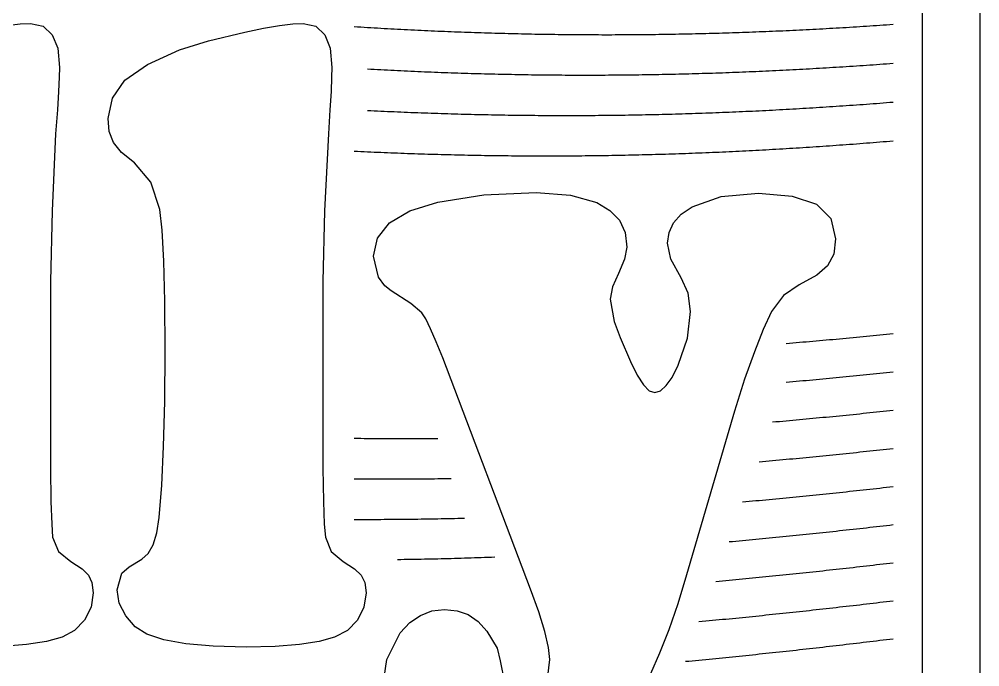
# Model space of a CAD drawing. Header units: millimetres. Extents: x 7 to 193, y 7 to 313.
# Drawn here: x 126.4 to 193, y 59.9 to 104.8 of the extents above; entities that cross this region are included whole.
import ezdxf

# ---------------------------------------------------------------- set-up
doc = ezdxf.new("R2010")
doc.units = ezdxf.units.MM
doc.layers.add('STUDY_GUIDES', color=7, linetype='Continuous')
doc.layers.add('STUDY_LETTER_BOUNDARY', color=7, linetype='Continuous')

msp = doc.modelspace()

# ---------------------------------------------------------------- linework, layer by layer
at = {"layer": 'STUDY_GUIDES'}
for points in [[(193, 301), (193, 19)], [(189, 300), (189, 20)], [(149.648, 104.2622), (149.88, 104.2477), (150.112, 104.2333), (150.344, 104.2192), (150.576, 104.2052), (150.808, 104.1914), (151.04, 104.1778), (151.272, 104.1644), (151.504, 104.1511), (151.736, 104.138), (151.968, 104.1251), (152.2, 104.1124), (152.432, 104.0999), (152.664, 104.0876), (152.896, 104.0754), (153.128, 104.0635), (153.36, 104.0517), (153.592, 104.0401), (153.824, 104.0287), (154.056, 104.0175), (154.288, 104.0064), (154.52, 103.9956), (154.752, 103.9849), (154.984, 103.9745), (155.216, 103.9642), (155.448, 103.9541), (155.68, 103.9442), (155.912, 103.9345), (156.144, 103.925), (156.376, 103.9157), (156.608, 103.9065), (156.84, 103.8976), (157.072, 103.8889), (157.304, 103.8803), (157.536, 103.872), (157.768, 103.8638), (158, 103.8558), (158.232, 103.8481), (158.464, 103.8405), (158.696, 103.8331), (158.928, 103.8259), (159.16, 103.8189), (159.392, 103.8121), (159.624, 103.8056), (159.856, 103.7992), (160.088, 103.793), (160.32, 103.787), (160.552, 103.7812), (160.784, 103.7756), (161.016, 103.7702), (161.248, 103.7649), (161.48, 103.7599), (161.712, 103.7551), (161.944, 103.7505), (162.176, 103.7461), (162.408, 103.7419), (162.64, 103.7379), (162.872, 103.7341), (163.104, 103.7305), (163.336, 103.7271), (163.568, 103.7239), (163.8, 103.7209), (164.032, 103.7181), (164.264, 103.7155), (164.496, 103.7131), (164.728, 103.7109), (164.96, 103.7089), (165.192, 103.7071), (165.424, 103.7055), (165.656, 103.7041), (165.888, 103.7029), (166.12, 103.7019), (166.352, 103.7012), (166.584, 103.7006), (166.816, 103.7002), (167.048, 103.7), (167.28, 103.7), (167.512, 103.7003), (167.744, 103.7007), (167.976, 103.7013), (168.208, 103.7022), (168.44, 103.7032), (168.672, 103.7044), (168.904, 103.7059), (169.136, 103.7075), (169.368, 103.7093), (169.6, 103.7114), (169.832, 103.7136), (170.064, 103.7161), (170.296, 103.7187), (170.528, 103.7216), (170.76, 103.7246), (170.992, 103.7279), (171.224, 103.7313), (171.456, 103.735), (171.688, 103.7388), (171.92, 103.7429), (172.152, 103.7472), (172.384, 103.7516), (172.616, 103.7563), (172.848, 103.7611), (173.08, 103.7662), (173.312, 103.7714), (173.544, 103.7769), (173.776, 103.7825), (174.008, 103.7884), (174.24, 103.7944), (174.472, 103.8007), (174.704, 103.8071), (174.936, 103.8137), (175.168, 103.8206), (175.4, 103.8276), (175.632, 103.8348), (175.864, 103.8423), (176.096, 103.8499), (176.328, 103.8577), (176.56, 103.8657), (176.792, 103.8739), (177.024, 103.8823), (177.256, 103.8909), (177.488, 103.8997), (177.72, 103.9087), (177.952, 103.9179), (178.184, 103.9272), (178.416, 103.9368), (178.648, 103.9465), (178.88, 103.9565), (179.112, 103.9666), (179.344, 103.9769), (179.576, 103.9875), (179.808, 103.9982), (180.04, 104.009), (180.272, 104.0201), (180.504, 104.0314), (180.736, 104.0428), (180.968, 104.0545), (181.2, 104.0663), (181.432, 104.0783), (181.664, 104.0905), (181.896, 104.1029), (182.128, 104.1155), (182.36, 104.1282), (182.592, 104.1411), (182.824, 104.1543), (183.056, 104.1675), (183.288, 104.181), (183.52, 104.1947), (183.752, 104.2085), (183.984, 104.2225), (184.216, 104.2367), (184.448, 104.2511), (184.68, 104.2657), (184.912, 104.2804), (185.144, 104.2953), (185.376, 104.3104), (185.608, 104.3256), (185.84, 104.341), (186.072, 104.3566), (186.304, 104.3724), (186.536, 104.3884), (186.768, 104.4045), (187, 104.4208)], [(150.576, 101.3255), (150.808, 101.3128), (151.04, 101.3003), (151.272, 101.288), (151.504, 101.2758), (151.736, 101.2638), (151.968, 101.2521), (152.2, 101.2404), (152.432, 101.229), (152.664, 101.2178), (152.896, 101.2068), (153.128, 101.1959), (153.36, 101.1853), (153.592, 101.1748), (153.824, 101.1645), (154.056, 101.1544), (154.288, 101.1445), (154.52, 101.1348), (154.752, 101.1253), (154.984, 101.116), (155.216, 101.1068), (155.448, 101.0979), (155.68, 101.0891), (155.912, 101.0806), (156.144, 101.0722), (156.376, 101.064), (156.608, 101.0561), (156.84, 101.0483), (157.072, 101.0407), (157.304, 101.0333), (157.536, 101.0261), (157.768, 101.0192), (158, 101.0124), (158.232, 101.0058), (158.464, 100.9994), (158.696, 100.9932), (158.928, 100.9871), (159.16, 100.9813), (159.392, 100.9757), (159.624, 100.9703), (159.856, 100.9651), (160.088, 100.9601), (160.32, 100.9553), (160.552, 100.9507), (160.784, 100.9463), (161.016, 100.942), (161.248, 100.938), (161.48, 100.9342), (161.712, 100.9306), (161.944, 100.9272), (162.176, 100.924), (162.408, 100.921), (162.64, 100.9182), (162.872, 100.9156), (163.104, 100.9132), (163.336, 100.911), (163.568, 100.909), (163.8, 100.9071), (164.032, 100.9056), (164.264, 100.9042), (164.496, 100.903), (164.728, 100.902), (164.96, 100.9012), (165.192, 100.9006), (165.424, 100.9002), (165.656, 100.9), (165.888, 100.9), (166.12, 100.9003), (166.352, 100.9007), (166.584, 100.9013), (166.816, 100.9021), (167.048, 100.9032), (167.28, 100.9044), (167.512, 100.9058), (167.744, 100.9075), (167.976, 100.9093), (168.208, 100.9113), (168.44, 100.9136), (168.672, 100.916), (168.904, 100.9186), (169.136, 100.9215), (169.368, 100.9245), (169.6, 100.9278), (169.832, 100.9312), (170.064, 100.9349), (170.296, 100.9387), (170.528, 100.9428), (170.76, 100.947), (170.992, 100.9515), (171.224, 100.9561), (171.456, 100.961), (171.688, 100.966), (171.92, 100.9713), (172.152, 100.9767), (172.384, 100.9823), (172.616, 100.9882), (172.848, 100.9942), (173.08, 101.0005), (173.312, 101.0069), (173.544, 101.0135), (173.776, 101.0204), (174.008, 101.0274), (174.24, 101.0346), (174.472, 101.042), (174.704, 101.0497), (174.936, 101.0575), (175.168, 101.0655), (175.4, 101.0737), (175.632, 101.0821), (175.864, 101.0907), (176.096, 101.0994), (176.328, 101.1084), (176.56, 101.1176), (176.792, 101.1269), (177.024, 101.1365), (177.256, 101.1462), (177.488, 101.1562), (177.72, 101.1663), (177.952, 101.1766), (178.184, 101.1871), (178.416, 101.1978), (178.648, 101.2087), (178.88, 101.2198), (179.112, 101.231), (179.344, 101.2425), (179.576, 101.2541), (179.808, 101.2659), (180.04, 101.2779), (180.272, 101.2901), (180.504, 101.3025), (180.736, 101.3151), (180.968, 101.3278), (181.2, 101.3407), (181.432, 101.3538), (181.664, 101.3671), (181.896, 101.3806), (182.128, 101.3942), (182.36, 101.4081), (182.592, 101.4221), (182.824, 101.4363), (183.056, 101.4506), (183.288, 101.4652), (183.52, 101.4799), (183.752, 101.4948), (183.984, 101.5099), (184.216, 101.5251), (184.448, 101.5406), (184.68, 101.5561), (184.912, 101.5719), (185.144, 101.5879), (185.376, 101.604), (185.608, 101.6202), (185.84, 101.6367), (186.072, 101.6533), (186.304, 101.6701), (186.536, 101.6871), (186.768, 101.7042), (187, 101.7215)], [(150.576, 98.4524), (150.808, 98.4408), (151.04, 98.4294), (151.272, 98.4182), (151.504, 98.4071), (151.736, 98.3963), (151.968, 98.3856), (152.2, 98.3751), (152.432, 98.3648), (152.664, 98.3547), (152.896, 98.3448), (153.128, 98.3351), (153.36, 98.3256), (153.592, 98.3162), (153.824, 98.3071), (154.056, 98.2982), (154.288, 98.2894), (154.52, 98.2808), (154.752, 98.2725), (154.984, 98.2643), (155.216, 98.2563), (155.448, 98.2485), (155.68, 98.241), (155.912, 98.2336), (156.144, 98.2264), (156.376, 98.2194), (156.608, 98.2126), (156.84, 98.206), (157.072, 98.1996), (157.304, 98.1933), (157.536, 98.1873), (157.768, 98.1815), (158, 98.1759), (158.232, 98.1705), (158.464, 98.1653), (158.696, 98.1603), (158.928, 98.1554), (159.16, 98.1508), (159.392, 98.1464), (159.624, 98.1422), (159.856, 98.1382), (160.088, 98.1343), (160.32, 98.1307), (160.552, 98.1273), (160.784, 98.1241), (161.016, 98.1211), (161.248, 98.1183), (161.48, 98.1156), (161.712, 98.1132), (161.944, 98.111), (162.176, 98.109), (162.408, 98.1072), (162.64, 98.1056), (162.872, 98.1042), (163.104, 98.103), (163.336, 98.102), (163.568, 98.1012), (163.8, 98.1006), (164.032, 98.1002), (164.264, 98.1), (164.496, 98.1), (164.728, 98.1002), (164.96, 98.1007), (165.192, 98.1013), (165.424, 98.1021), (165.656, 98.1031), (165.888, 98.1043), (166.12, 98.1058), (166.352, 98.1074), (166.584, 98.1092), (166.816, 98.1113), (167.048, 98.1135), (167.28, 98.1159), (167.512, 98.1186), (167.744, 98.1214), (167.976, 98.1244), (168.208, 98.1277), (168.44, 98.1311), (168.672, 98.1348), (168.904, 98.1386), (169.136, 98.1426), (169.368, 98.1469), (169.6, 98.1513), (169.832, 98.156), (170.064, 98.1608), (170.296, 98.1658), (170.528, 98.1711), (170.76, 98.1765), (170.992, 98.1822), (171.224, 98.188), (171.456, 98.194), (171.688, 98.2003), (171.92, 98.2067), (172.152, 98.2133), (172.384, 98.2201), (172.616, 98.2272), (172.848, 98.2344), (173.08, 98.2418), (173.312, 98.2494), (173.544, 98.2572), (173.776, 98.2652), (174.008, 98.2734), (174.24, 98.2818), (174.472, 98.2904), (174.704, 98.2992), (174.936, 98.3081), (175.168, 98.3173), (175.4, 98.3266), (175.632, 98.3362), (175.864, 98.3459), (176.096, 98.3559), (176.328, 98.366), (176.56, 98.3763), (176.792, 98.3868), (177.024, 98.3975), (177.256, 98.4083), (177.488, 98.4194), (177.72, 98.4307), (177.952, 98.4421), (178.184, 98.4537), (178.416, 98.4656), (178.648, 98.4775), (178.88, 98.4897), (179.112, 98.5021), (179.344, 98.5147), (179.576, 98.5274), (179.808, 98.5403), (180.04, 98.5534), (180.272, 98.5667), (180.504, 98.5802), (180.736, 98.5938), (180.968, 98.6076), (181.2, 98.6216), (181.432, 98.6358), (181.664, 98.6502), (181.896, 98.6647), (182.128, 98.6794), (182.36, 98.6943), (182.592, 98.7094), (182.824, 98.7246), (183.056, 98.7401), (183.288, 98.7557), (183.52, 98.7714), (183.752, 98.7873), (183.984, 98.8035), (184.216, 98.8197), (184.448, 98.8362), (184.68, 98.8528), (184.912, 98.8696), (185.144, 98.8865), (185.376, 98.9036), (185.608, 98.9209), (185.84, 98.9384), (186.072, 98.956), (186.304, 98.9738), (186.536, 98.9917), (186.768, 99.0098), (187, 99.0281)], [(149.648, 95.6298), (149.88, 95.6185), (150.112, 95.6075), (150.344, 95.5966), (150.576, 95.5859), (150.808, 95.5754), (151.04, 95.5651), (151.272, 95.555), (151.504, 95.5451), (151.736, 95.5354), (151.968, 95.5259), (152.2, 95.5165), (152.432, 95.5074), (152.664, 95.4984), (152.896, 95.4897), (153.128, 95.4811), (153.36, 95.4727), (153.592, 95.4646), (153.824, 95.4566), (154.056, 95.4488), (154.288, 95.4412), (154.52, 95.4338), (154.752, 95.4266), (154.984, 95.4196), (155.216, 95.4128), (155.448, 95.4062), (155.68, 95.3998), (155.912, 95.3935), (156.144, 95.3875), (156.376, 95.3817), (156.608, 95.3761), (156.84, 95.3707), (157.072, 95.3654), (157.304, 95.3604), (157.536, 95.3556), (157.768, 95.351), (158, 95.3465), (158.232, 95.3423), (158.464, 95.3383), (158.696, 95.3345), (158.928, 95.3308), (159.16, 95.3274), (159.392, 95.3242), (159.624, 95.3212), (159.856, 95.3183), (160.088, 95.3157), (160.32, 95.3133), (160.552, 95.3111), (160.784, 95.3091), (161.016, 95.3073), (161.248, 95.3056), (161.48, 95.3042), (161.712, 95.303), (161.944, 95.302), (162.176, 95.3012), (162.408, 95.3006), (162.64, 95.3002), (162.872, 95.3), (163.104, 95.3), (163.336, 95.3002), (163.568, 95.3006), (163.8, 95.3013), (164.032, 95.3021), (164.264, 95.3031), (164.496, 95.3043), (164.728, 95.3057), (164.96, 95.3073), (165.192, 95.3092), (165.424, 95.3112), (165.656, 95.3134), (165.888, 95.3158), (166.12, 95.3185), (166.352, 95.3213), (166.584, 95.3243), (166.816, 95.3276), (167.048, 95.331), (167.28, 95.3346), (167.512, 95.3385), (167.744, 95.3425), (167.976, 95.3467), (168.208, 95.3512), (168.44, 95.3558), (168.672, 95.3606), (168.904, 95.3657), (169.136, 95.3709), (169.368, 95.3763), (169.6, 95.382), (169.832, 95.3878), (170.064, 95.3938), (170.296, 95.4001), (170.528, 95.4065), (170.76, 95.4131), (170.992, 95.4199), (171.224, 95.4269), (171.456, 95.4342), (171.688, 95.4416), (171.92, 95.4492), (172.152, 95.457), (172.384, 95.465), (172.616, 95.4731), (172.848, 95.4815), (173.08, 95.4901), (173.312, 95.4989), (173.544, 95.5078), (173.776, 95.517), (174.008, 95.5263), (174.24, 95.5359), (174.472, 95.5456), (174.704, 95.5555), (174.936, 95.5656), (175.168, 95.576), (175.4, 95.5864), (175.632, 95.5971), (175.864, 95.608), (176.096, 95.6191), (176.328, 95.6303), (176.56, 95.6417), (176.792, 95.6534), (177.024, 95.6652), (177.256, 95.6772), (177.488, 95.6893), (177.72, 95.7017), (177.952, 95.7143), (178.184, 95.727), (178.416, 95.7399), (178.648, 95.753), (178.88, 95.7663), (179.112, 95.7797), (179.344, 95.7934), (179.576, 95.8072), (179.808, 95.8212), (180.04, 95.8354), (180.272, 95.8497), (180.504, 95.8643), (180.736, 95.879), (180.968, 95.8939), (181.2, 95.9089), (181.432, 95.9242), (181.664, 95.9396), (181.896, 95.9552), (182.128, 95.9709), (182.36, 95.9868), (182.592, 96.0029), (182.824, 96.0192), (183.056, 96.0357), (183.288, 96.0523), (183.52, 96.069), (183.752, 96.086), (183.984, 96.1031), (184.216, 96.1204), (184.448, 96.1378), (184.68, 96.1554), (184.912, 96.1732), (185.144, 96.1911), (185.376, 96.2092), (185.608, 96.2275), (185.84, 96.2459), (186.072, 96.2645), (186.304, 96.2832), (186.536, 96.3021), (186.768, 96.3212), (187, 96.3404)], [(179.576, 82.2991), (179.808, 82.3181), (180.04, 82.3373), (180.272, 82.3567), (180.504, 82.3762), (180.736, 82.3958), (180.968, 82.4156), (181.2, 82.4356), (181.432, 82.4557), (181.664, 82.4759), (181.896, 82.4963), (182.128, 82.5169), (182.36, 82.5376), (182.592, 82.5584), (182.824, 82.5794), (183.056, 82.6005), (183.288, 82.6218), (183.52, 82.6433), (183.752, 82.6648), (183.984, 82.6865), (184.216, 82.7084), (184.448, 82.7303), (184.68, 82.7525), (184.912, 82.7747), (185.144, 82.7971), (185.376, 82.8197), (185.608, 82.8423), (185.84, 82.8651), (186.072, 82.888), (186.304, 82.9111), (186.536, 82.9343), (186.768, 82.9576), (187, 82.9811)], [(179.576, 79.615), (179.808, 79.6349), (180.04, 79.655), (180.272, 79.6753), (180.504, 79.6957), (180.736, 79.7162), (180.968, 79.7369), (181.2, 79.7578), (181.432, 79.7787), (181.664, 79.7999), (181.896, 79.8212), (182.128, 79.8426), (182.36, 79.8641), (182.592, 79.8858), (182.824, 79.9077), (183.056, 79.9297), (183.288, 79.9518), (183.52, 79.974), (183.752, 79.9964), (183.984, 80.0189), (184.216, 80.0416), (184.448, 80.0644), (184.68, 80.0873), (184.912, 80.1104), (185.144, 80.1336), (185.376, 80.1569), (185.608, 80.1803), (185.84, 80.2039), (186.072, 80.2276), (186.304, 80.2514), (186.536, 80.2753), (186.768, 80.2994), (187, 80.3236)], [(178.648, 76.8544), (178.88, 76.8746), (179.112, 76.895), (179.344, 76.9156), (179.576, 76.9363), (179.808, 76.9571), (180.04, 76.9781), (180.272, 76.9992), (180.504, 77.0205), (180.736, 77.0419), (180.968, 77.0634), (181.2, 77.0851), (181.432, 77.107), (181.664, 77.129), (181.896, 77.1511), (182.128, 77.1733), (182.36, 77.1957), (182.592, 77.2182), (182.824, 77.2409), (183.056, 77.2637), (183.288, 77.2866), (183.52, 77.3096), (183.752, 77.3328), (183.984, 77.3561), (184.216, 77.3796), (184.448, 77.4031), (184.68, 77.4268), (184.912, 77.4506), (185.144, 77.4746), (185.376, 77.4986), (185.608, 77.5228), (185.84, 77.5471), (186.072, 77.5715), (186.304, 77.5961), (186.536, 77.6207), (186.768, 77.6455), (187, 77.6704)], [(149.648, 75.7249), (149.88, 75.7218), (150.112, 75.7189), (150.344, 75.7163), (150.576, 75.7138), (150.808, 75.7116), (151.04, 75.7095), (151.272, 75.7076), (151.504, 75.706), (151.736, 75.7045), (151.968, 75.7033), (152.2, 75.7022), (152.432, 75.7014), (152.664, 75.7007), (152.896, 75.7003), (153.128, 75.7), (153.36, 75.7), (153.592, 75.7002), (153.824, 75.7005), (154.056, 75.7011), (154.288, 75.7019), (154.52, 75.7028), (154.752, 75.704), (154.984, 75.7054), (155.216, 75.707), (155.448, 75.7087)], [(177.72, 74.0944), (177.952, 74.1149), (178.184, 74.1356), (178.416, 74.1564), (178.648, 74.1774), (178.88, 74.1985), (179.112, 74.2198), (179.344, 74.2412), (179.576, 74.2628), (179.808, 74.2845), (180.04, 74.3063), (180.272, 74.3283), (180.504, 74.3504), (180.736, 74.3726), (180.968, 74.395), (181.2, 74.4175), (181.432, 74.4402), (181.664, 74.4629), (181.896, 74.4859), (182.128, 74.5089), (182.36, 74.5321), (182.592, 74.5554), (182.824, 74.5788), (183.056, 74.6024), (183.288, 74.6261), (183.52, 74.6499), (183.752, 74.6738), (183.984, 74.6979), (184.216, 74.722), (184.448, 74.7463), (184.68, 74.7708), (184.912, 74.7953), (185.144, 74.8199), (185.376, 74.8447), (185.608, 74.8696), (185.84, 74.8946), (186.072, 74.9197), (186.304, 74.9449), (186.536, 74.9702), (186.768, 74.9957), (187, 75.0212)], [(149.648, 72.9096), (149.88, 72.9077), (150.112, 72.906), (150.344, 72.9046), (150.576, 72.9033), (150.808, 72.9023), (151.04, 72.9014), (151.272, 72.9008), (151.504, 72.9003), (151.736, 72.9001), (151.968, 72.9), (152.2, 72.9002), (152.432, 72.9005), (152.664, 72.9011), (152.896, 72.9018), (153.128, 72.9028), (153.36, 72.904), (153.592, 72.9053), (153.824, 72.9069), (154.056, 72.9087), (154.288, 72.9107), (154.52, 72.9128), (154.752, 72.9152), (154.984, 72.9178), (155.216, 72.9206), (155.448, 72.9235), (155.68, 72.9267), (155.912, 72.9301), (156.144, 72.9337), (156.376, 72.9375)], [(176.56, 71.3143), (176.792, 71.3349), (177.024, 71.3558), (177.256, 71.3767), (177.488, 71.3979), (177.72, 71.4191), (177.952, 71.4405), (178.184, 71.4621), (178.416, 71.4838), (178.648, 71.5056), (178.88, 71.5276), (179.112, 71.5497), (179.344, 71.5719), (179.576, 71.5943), (179.808, 71.6168), (180.04, 71.6394), (180.272, 71.6622), (180.504, 71.6851), (180.736, 71.7082), (180.968, 71.7313), (181.2, 71.7546), (181.432, 71.7781), (181.664, 71.8016), (181.896, 71.8253), (182.128, 71.8491), (182.36, 71.873), (182.592, 71.8971), (182.824, 71.9213), (183.056, 71.9456), (183.288, 71.97), (183.52, 71.9945), (183.752, 72.0192), (183.984, 72.0439), (184.216, 72.0688), (184.448, 72.0938), (184.68, 72.1189), (184.912, 72.1441), (185.144, 72.1694), (185.376, 72.1949), (185.608, 72.2204), (185.84, 72.2461), (186.072, 72.2718), (186.304, 72.2977), (186.536, 72.3237), (186.768, 72.3497), (187, 72.3759)], [(149.648, 70.1014), (149.88, 70.1008), (150.112, 70.1003), (150.344, 70.1001), (150.576, 70.1), (150.808, 70.1002), (151.04, 70.1005), (151.272, 70.1011), (151.504, 70.1018), (151.736, 70.1028), (151.968, 70.1039), (152.2, 70.1053), (152.432, 70.1069), (152.664, 70.1086), (152.896, 70.1106), (153.128, 70.1128), (153.36, 70.1151), (153.592, 70.1177), (153.824, 70.1205), (154.056, 70.1235), (154.288, 70.1266), (154.52, 70.13), (154.752, 70.1336), (154.984, 70.1374), (155.216, 70.1413), (155.448, 70.1455), (155.68, 70.1499), (155.912, 70.1545), (156.144, 70.1592), (156.376, 70.1642), (156.608, 70.1694), (156.84, 70.1748), (157.072, 70.1804), (157.304, 70.1861)], [(175.632, 68.5551), (175.864, 68.5761), (176.096, 68.5972), (176.328, 68.6184), (176.56, 68.6398), (176.792, 68.6614), (177.024, 68.6831), (177.256, 68.7049), (177.488, 68.7269), (177.72, 68.749), (177.952, 68.7712), (178.184, 68.7936), (178.416, 68.8161), (178.648, 68.8387), (178.88, 68.8615), (179.112, 68.8844), (179.344, 68.9074), (179.576, 68.9306), (179.808, 68.9539), (180.04, 68.9773), (180.272, 69.0009), (180.504, 69.0246), (180.736, 69.0484), (180.968, 69.0723), (181.2, 69.0963), (181.432, 69.1205), (181.664, 69.1448), (181.896, 69.1692), (182.128, 69.1937), (182.36, 69.2184), (182.592, 69.2431), (182.824, 69.268), (183.056, 69.293), (183.288, 69.3181), (183.52, 69.3433), (183.752, 69.3686), (183.984, 69.3941), (184.216, 69.4196), (184.448, 69.4453), (184.68, 69.471), (184.912, 69.4969), (185.144, 69.5228), (185.376, 69.5489), (185.608, 69.5751), (185.84, 69.6013), (186.072, 69.6277), (186.304, 69.6541), (186.536, 69.6807), (186.768, 69.7074), (187, 69.7341)], [(152.664, 67.3234), (152.896, 67.3265), (153.128, 67.3299), (153.36, 67.3335), (153.592, 67.3372), (153.824, 67.3412), (154.056, 67.3454), (154.288, 67.3498), (154.52, 67.3543), (154.752, 67.3591), (154.984, 67.3641), (155.216, 67.3692), (155.448, 67.3746), (155.68, 67.3802), (155.912, 67.3859), (156.144, 67.3919), (156.376, 67.3981), (156.608, 67.4044), (156.84, 67.411), (157.072, 67.4177), (157.304, 67.4247), (157.536, 67.4318), (157.768, 67.4392), (158, 67.4467), (158.232, 67.4545), (158.464, 67.4624), (158.696, 67.4705), (158.928, 67.4788), (159.16, 67.4874), (159.392, 67.4961)], [(174.704, 65.7965), (174.936, 65.8178), (175.168, 65.8392), (175.4, 65.8607), (175.632, 65.8824), (175.864, 65.9042), (176.096, 65.9262), (176.328, 65.9483), (176.56, 65.9705), (176.792, 65.9929), (177.024, 66.0154), (177.256, 66.038), (177.488, 66.0608), (177.72, 66.0837), (177.952, 66.1067), (178.184, 66.1299), (178.416, 66.1532), (178.648, 66.1766), (178.88, 66.2001), (179.112, 66.2238), (179.344, 66.2476), (179.576, 66.2715), (179.808, 66.2956), (180.04, 66.3197), (180.272, 66.344), (180.504, 66.3684), (180.736, 66.3929), (180.968, 66.4176), (181.2, 66.4423), (181.432, 66.4672), (181.664, 66.4922), (181.896, 66.5173), (182.128, 66.5425), (182.36, 66.5678), (182.592, 66.5933), (182.824, 66.6188), (183.056, 66.6444), (183.288, 66.6702), (183.52, 66.696), (183.752, 66.722), (183.984, 66.7481), (184.216, 66.7742), (184.448, 66.8005), (184.68, 66.8268), (184.912, 66.8533), (185.144, 66.8799), (185.376, 66.9065), (185.608, 66.9333), (185.84, 66.9601), (186.072, 66.987), (186.304, 67.014), (186.536, 67.0411), (186.768, 67.0683), (187, 67.0956)], [(173.544, 63.0171), (173.776, 63.0385), (174.008, 63.06), (174.24, 63.0817), (174.472, 63.1035), (174.704, 63.1255), (174.936, 63.1476), (175.168, 63.1698), (175.4, 63.1921), (175.632, 63.2146), (175.864, 63.2373), (176.096, 63.26), (176.328, 63.2829), (176.56, 63.306), (176.792, 63.3291), (177.024, 63.3524), (177.256, 63.3758), (177.488, 63.3994), (177.72, 63.4231), (177.952, 63.4468), (178.184, 63.4708), (178.416, 63.4948), (178.648, 63.519), (178.88, 63.5432), (179.112, 63.5677), (179.344, 63.5922), (179.576, 63.6168), (179.808, 63.6416), (180.04, 63.6664), (180.272, 63.6914), (180.504, 63.7165), (180.736, 63.7417), (180.968, 63.767), (181.2, 63.7925), (181.432, 63.818), (181.664, 63.8436), (181.896, 63.8694), (182.128, 63.8952), (182.36, 63.9212), (182.592, 63.9472), (182.824, 63.9734), (183.056, 63.9997), (183.288, 64.026), (183.52, 64.0525), (183.752, 64.079), (183.984, 64.1057), (184.216, 64.1324), (184.448, 64.1592), (184.68, 64.1862), (184.912, 64.2132), (185.144, 64.2403), (185.376, 64.2675), (185.608, 64.2948), (185.84, 64.3221), (186.072, 64.3496), (186.304, 64.3771), (186.536, 64.4047), (186.768, 64.4324), (187, 64.4602)], [(172.616, 60.2593), (172.848, 60.281), (173.08, 60.3028), (173.312, 60.3248), (173.544, 60.3469), (173.776, 60.3691), (174.008, 60.3914), (174.24, 60.4139), (174.472, 60.4366), (174.704, 60.4593), (174.936, 60.4822), (175.168, 60.5052), (175.4, 60.5284), (175.632, 60.5517), (175.864, 60.5751), (176.096, 60.5986), (176.328, 60.6223), (176.56, 60.6461), (176.792, 60.67), (177.024, 60.694), (177.256, 60.7182), (177.488, 60.7425), (177.72, 60.7669), (177.952, 60.7914), (178.184, 60.816), (178.416, 60.8408), (178.648, 60.8656), (178.88, 60.8906), (179.112, 60.9157), (179.344, 60.9409), (179.576, 60.9662), (179.808, 60.9916), (180.04, 61.0172), (180.272, 61.0428), (180.504, 61.0686), (180.736, 61.0944), (180.968, 61.1204), (181.2, 61.1464), (181.432, 61.1726), (181.664, 61.1988), (181.896, 61.2252), (182.128, 61.2516), (182.36, 61.2782), (182.592, 61.3048), (182.824, 61.3316), (183.056, 61.3584), (183.288, 61.3853), (183.52, 61.4123), (183.752, 61.4394), (183.984, 61.4666), (184.216, 61.4939), (184.448, 61.5213), (184.68, 61.5487), (184.912, 61.5762), (185.144, 61.6038), (185.376, 61.6315), (185.608, 61.6593), (185.84, 61.6872), (186.072, 61.7151), (186.304, 61.7431), (186.536, 61.7712), (186.768, 61.7993), (187, 61.8275)]]:
    msp.add_lwpolyline(points, dxfattribs=at)
at = {"layer": 'STUDY_LETTER_BOUNDARY'}
for points in [[(125.58, 104.33), (126.51, 104.45), (127.23, 104.48), (128.1, 104.3), (128.73, 103.7), (129.12, 102.77), (129.24, 101.42), (129.21, 100.76), (129.18, 99.77), (129.09, 98.48), (128.97, 96.83), (128.73, 91.49), (128.61, 86.6), (128.61, 86.6), (128.61, 76.61), (128.61, 73.64), (128.64, 71.33), (128.7, 69.77), (128.76, 68.87), (129.18, 67.88), (130.02, 67.19), (130.8, 66.68), (131.25, 66.23), (131.49, 65.72), (131.58, 65), (131.43, 64.01), (130.98, 63.11), (130.29, 62.39), (129.42, 61.94), (128.34, 61.64), (126.96, 61.43), (125.28, 61.28)], [(163.08, 59.24), (163.2, 60.38), (163.11, 61.22), (162.87, 62.33), (162.45, 63.68), (161.88, 65.27), (155.79, 81.29), (155.34, 82.4), (154.95, 83.3), (154.62, 83.99), (154.35, 84.41), (153.57, 85.07), (152.22, 85.94), (151.77, 86.3), (151.35, 86.9), (150.99, 88.34), (151.26, 89.6), (152.1, 90.65), (153.51, 91.49), (155.46, 92.09), (158.64, 92.6), (162.27, 92.75), (164.64, 92.57), (166.47, 92.06), (167.37, 91.52), (168.03, 90.83), (168.42, 89.99), (168.54, 88.97), (168.39, 88.13), (167.97, 87.14), (167.55, 86.21), (167.4, 85.37), (167.67, 83.81), (168.09, 82.7), (168.81, 81.05), (169.26, 80.09), (169.71, 79.43), (170.1, 79.01), (170.49, 78.89), (170.88, 79.01), (171.27, 79.37), (171.69, 79.94), (172.11, 80.78), (172.74, 82.67), (172.95, 84.5), (172.8, 85.79), (172.32, 86.84), (171.6, 88.13), (171.36, 89.24), (171.48, 89.99), (171.78, 90.65), (172.32, 91.25), (173.07, 91.76), (175.08, 92.48), (177.66, 92.72), (180, 92.51), (181.68, 91.94), (182.67, 90.95), (183, 89.54), (182.88, 88.49), (182.46, 87.68), (181.71, 87.02), (180.48, 86.36), (179.4, 85.61), (178.56, 84.5), (177.99, 83.27), (177.39, 81.71), (176.7, 79.82), (176.01, 77.6), (176.01, 77.6), (172.68, 66.26), (172.08, 64.25), (171.45, 62.45), (170.82, 60.83), (170.19, 59.39)], [(151.59, 58.19), (151.92, 60.38), (152.85, 62.24), (153.51, 62.96), (154.26, 63.44), (155.04, 63.77), (155.91, 63.86), (156.78, 63.77), (157.56, 63.5), (158.25, 63.02), (158.85, 62.36), (159.57, 61.16), (159.78, 60.29), (160.08, 58.82)]]:
    msp.add_lwpolyline(points, dxfattribs=at)
msp.add_lwpolyline([(147.48, 86.6), (147.48, 76.61), (147.48, 73.64), (147.54, 71.33), (147.57, 69.77), (147.66, 68.87), (148.05, 67.88), (148.89, 67.19), (149.67, 66.68), (150.15, 66.23), (150.39, 65.72), (150.48, 65), (150.33, 64.01), (149.88, 63.11), (149.19, 62.39), (148.29, 61.94), (147.24, 61.64), (145.86, 61.43), (144.18, 61.28), (142.17, 61.25), (139.89, 61.31), (138, 61.46), (136.47, 61.76), (135.3, 62.15), (134.49, 62.66), (133.83, 63.41), (133.38, 64.28), (133.23, 65.21), (133.56, 66.38), (134.07, 66.8), (134.94, 67.34), (135.39, 67.73), (135.72, 68.33), (135.99, 69.17), (136.14, 70.22), (136.32, 72.47), (136.44, 75.14), (136.53, 78.26), (136.56, 81.77), (136.53, 85.22), (136.47, 88.01), (136.35, 90.14), (136.2, 91.58), (135.57, 93.47), (134.43, 94.82), (133.53, 95.54), (132.99, 96.23), (132.69, 96.98), (132.6, 97.88), (132.9, 99.29), (133.77, 100.55), (135.33, 101.63), (137.55, 102.65), (139.56, 103.28), (142.08, 103.88), (143.37, 104.15), (144.48, 104.33), (145.41, 104.45), (146.13, 104.48), (147, 104.3), (147.63, 103.7), (147.99, 102.77), (148.11, 101.42), (148.08, 100.76), (148.05, 99.77), (147.96, 98.48), (147.87, 96.83), (147.6, 91.49), (147.48, 86.6)], close=True, dxfattribs=at)

doc.saveas('drawing.dxf')
